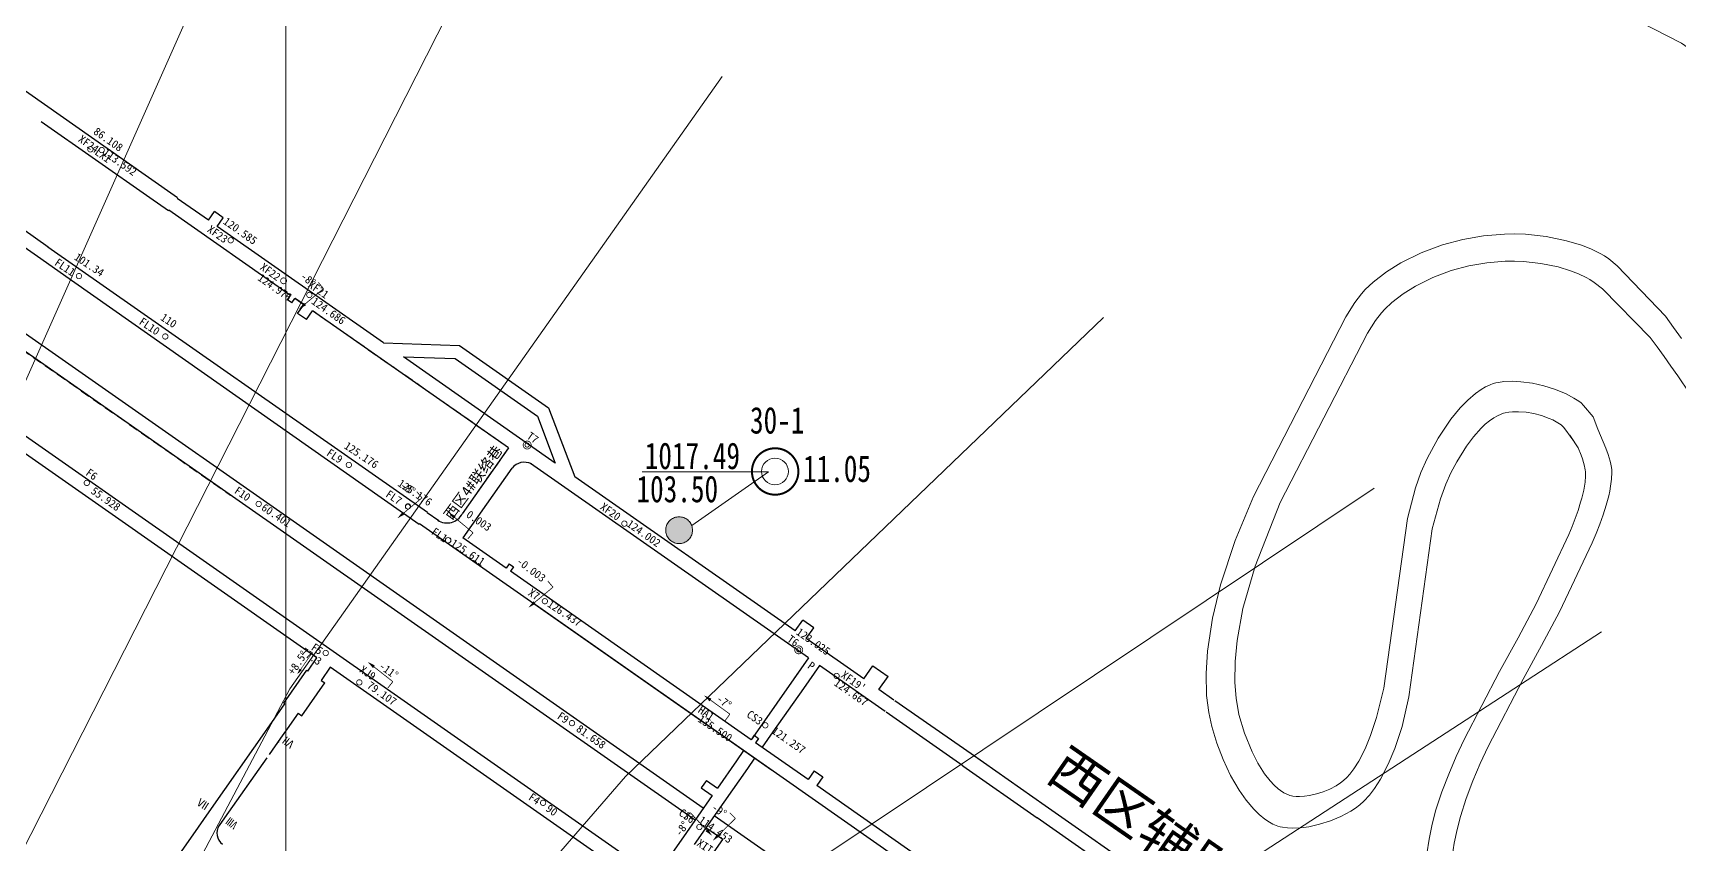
# Model space of a CAD drawing. Header units: inches. Extents: x 36473197 to 36486087, y 3899343 to 3911260.
# Drawn here: x 36481905 to 36482522, y 3905051 to 3905355 of the extents above; entities that cross this region are included whole.
import ezdxf

# ---------------------------------------------------------------- set-up
doc = ezdxf.new("R2010")
doc.units = ezdxf.units.IN
doc.header["$MEASUREMENT"] = 0
doc.linetypes.add('虚线', pattern=[0.0045, 0.00175, -0.001, 0.00175])
doc.layers.get('0').update_dxf_attribs({"lineweight": 0})
doc.layers.get('Defpoints').update_dxf_attribs({"lineweight": 0})
for name, color, linetype, lineweight in [('4煤底板等值线', 7, 'Continuous', 0), ('公路', 7, 'Continuous', 0), ('四盘区辅运巷', 7, 'Continuous', 0), ('密闭墙', 7, 'Continuous', 0), ('导线点', 7, 'Continuous', 0), ('巷道掘进尺', 7, 'Continuous', 0), ('巷道注记', 7, 'Continuous', 0), ('经纬网', 7, 'Continuous', 0), ('西区开拓设计', 7, 'Continuous', 0), ('采空区', 7, 'Continuous', 0), ('钻孔', 7, 'Continuous', 0), ('钻孔变量', 7, 'Continuous', 0), ('铁路', 7, 'Continuous', 0)]:
    doc.layers.add(name, color=color, linetype=linetype, lineweight=lineweight)
doc.layers.add('变坡点', color=1, linetype='Continuous', lineweight=0, true_color=0xff0000)
doc.layers.add('巷道1', color=7, linetype='Continuous', lineweight=0, true_color=0x2d2d2d)
doc.styles.add('仿宋', font='simfang.ttf')
doc.styles.add('宋体', font='SIMSUN.TTC')
doc.styles.add('黑体', font='simhei.ttf')
doc.linetypes.add('铁路', pattern='A,-0.01,[9,西北矿业高家堡煤矿2022年采掘接续图(2022.8.14).shx,S=1.5748e-06,R=0,X=0,Y=0.0004],-0.01,[10,西北矿业高家堡煤矿2022年采掘接续图(2022.8.14).shx,S=1.5748e-06,R=0,X=0,Y=0.0004]', length=0.02)
doc.dimstyles.get("Standard").update_dxf_attribs({"dimtxt": 30, "dimasz": 20, "dimexe": 0.18, "dimexo": 0.0625, "dimgap": 0.09, "dimtad": 1, "dimdec": 0, "dimzin": 0, "dimdsep": 46, "dimtxsty": '仿宋', "dimcen": 0.09, "dimclrd": 150, "dimclre": 150, "dimadec": 0, "dimazin": 0, "dimtfac": 1, "dimtdec": 0, "dimtofl": 0, "dimtmove": 0, "dimatfit": 3, "dimfxl": 1, "dimtolj": 1, "dimtzin": 0, "dimlwd": 0, "dimarcsym": 0})

# ---------------------------------------------------------------- blocks, each defined once
blk = doc.blocks.new('变坡点1')
at = {"true_color": 0xff0000}
for points in [[(-4.61, 8.53), (-7.29, 9.99), (-5.37, 7.61)], [(-5.37, 7.61), (-4.61, 8.53)], [(-5.09, 7.95), (1.83, 2.19), (2.02, 2.42), (-4.89, 8.18)], [(1.81, 2.4), (-0.12, 0.1), (0.12, -0.1), (2.04, 2.21)]]:
    blk.add_hatch(color=1, dxfattribs=at).paths.add_polyline_path(points, flags=17)
blk = doc.blocks.new('临时经纬仪导线点')
at = {"color": 0, "const_width": 0.3}
blk.add_lwpolyline([(1, 0), (0.97, 0.26), (0.87, 0.5), (0.71, 0.71), (0.5, 0.87), (0.26, 0.97), (0, 1), (-0.26, 0.97), (-0.5, 0.87), (-0.71, 0.71), (-0.87, 0.5), (-0.97, 0.26), (-1, 0), (-0.97, -0.26), (-0.87, -0.5), (-0.71, -0.71), (-0.5, -0.87), (-0.26, -0.97), (0, -1), (0.26, -0.97), (0.5, -0.87), (0.71, -0.71), (0.87, -0.5), (0.97, -0.26), (1, 0)], dxfattribs=at)
blk = doc.blocks.new('永久经纬仪导线点')
at = {"color": 7, "const_width": 0.3}
for points in [[(1.5, 0), (1.45, 0.39), (1.3, 0.75), (1.06, 1.06), (0.75, 1.3), (0.39, 1.45), (0, 1.5), (-0.39, 1.45), (-0.75, 1.3), (-1.06, 1.06), (-1.3, 0.75), (-1.45, 0.39), (-1.5, 0), (-1.45, -0.39), (-1.3, -0.75), (-1.06, -1.06), (-0.75, -1.3), (-0.39, -1.45), (0, -1.5), (0.39, -1.45), (0.75, -1.3), (1.06, -1.06), (1.3, -0.75), (1.45, -0.39), (1.5, 0)], [(0.8, 0), (0.77, 0.21), (0.69, 0.4), (0.57, 0.57), (0.4, 0.69), (0.21, 0.77), (0, 0.8), (-0.21, 0.77), (-0.4, 0.69), (-0.57, 0.57), (-0.69, 0.4), (-0.77, 0.21), (-0.8, 0), (-0.77, -0.21), (-0.69, -0.4), (-0.57, -0.57), (-0.4, -0.69), (-0.21, -0.77), (0, -0.8), (0.21, -0.77), (0.4, -0.69), (0.57, -0.57), (0.69, -0.4), (0.77, -0.21), (0.8, 0)]]:
    blk.add_lwpolyline(points, dxfattribs=at)
blk = doc.blocks.new('*D204')
at = {"layer": 'Defpoints', "color": 0, "transparency": 16777216}
for p in [(36476925.52, 3911082.36), (36486060.15, 3904950.04), (36485936.09, 3904772.87)]:
    blk.add_point(p, dxfattribs=at)
at = {"layer": '四盘区辅运巷', "color": 150, "lineweight": -2, "transparency": 16777216}
for p, q in [((36476925.55, 3911082.41), (36477049.68, 3911259.68)), ((36485936.12, 3904772.92), (36486060.25, 3904950.19))]:
    blk.add_line(p, q, dxfattribs=at)
at = {"layer": '四盘区辅运巷', "color": 150, "lineweight": 0, "transparency": 16777216}
blk.add_line((36477065.96, 3911248.06), (36486043.76, 3904961.51), dxfattribs=at)
at = {"layer": '四盘区辅运巷', "color": 150, "transparency": 16777216}
for points in [[(36477067.87, 3911250.79), (36477064.05, 3911245.33), (36477049.58, 3911259.53)], [(36486045.68, 3904964.24), (36486041.85, 3904958.78), (36486060.15, 3904950.04)]]:
    blk.add_solid(points, dxfattribs=at)
at = {"layer": '四盘区辅运巷', "color": 0, "transparency": 16777216, "insert": (36481563.62, 3908117.29), "char_height": 30, "attachment_point": 5, "rotation": 324.99908, "style": '仿宋'}
blk.add_mtext('\\A1;1100', dxfattribs=at)

msp = doc.modelspace()

# ---------------------------------------------------------------- hatches: boundary and pattern name
at = {"layer": '钻孔变量'}
msp.add_hatch(color=7, dxfattribs=at).paths.add_polyline_path([(36482142.4, 3905168.43), (36482142.42, 3905167.99), (36482142.48, 3905167.56), (36482142.57, 3905167.13), (36482142.71, 3905166.72), (36482142.87, 3905166.31), (36482143.08, 3905165.92), (36482143.31, 3905165.55), (36482143.58, 3905165.21), (36482143.87, 3905164.88), (36482144.2, 3905164.59), (36482144.54, 3905164.32), (36482144.91, 3905164.09), (36482145.3, 3905163.88), (36482145.7, 3905163.72), (36482146.12, 3905163.58), (36482146.55, 3905163.49), (36482146.98, 3905163.43), (36482147.42, 3905163.41), (36482147.86, 3905163.43), (36482148.29, 3905163.49), (36482148.72, 3905163.58), (36482149.14, 3905163.72), (36482149.54, 3905163.88), (36482149.93, 3905164.09), (36482150.3, 3905164.32), (36482150.65, 3905164.59), (36482150.97, 3905164.88), (36482151.26, 3905165.21), (36482151.53, 3905165.55), (36482151.77, 3905165.92), (36482151.97, 3905166.31), (36482152.14, 3905166.72), (36482152.27, 3905167.13), (36482152.36, 3905167.56), (36482152.42, 3905167.99), (36482152.44, 3905168.43), (36482152.42, 3905168.87), (36482152.36, 3905169.3), (36482152.27, 3905169.73), (36482152.14, 3905170.15), (36482151.97, 3905170.55), (36482151.77, 3905170.94), (36482151.53, 3905171.31), (36482151.26, 3905171.66), (36482150.97, 3905171.98), (36482150.65, 3905172.27), (36482150.3, 3905172.54), (36482149.93, 3905172.78), (36482149.54, 3905172.98), (36482149.14, 3905173.15), (36482148.72, 3905173.28), (36482148.29, 3905173.37), (36482147.86, 3905173.43), (36482147.42, 3905173.45), (36482146.98, 3905173.43), (36482146.55, 3905173.37), (36482146.12, 3905173.28), (36482145.7, 3905173.15), (36482145.3, 3905172.98), (36482144.91, 3905172.78), (36482144.54, 3905172.54), (36482144.2, 3905172.27), (36482143.87, 3905171.98), (36482143.58, 3905171.66), (36482143.31, 3905171.31), (36482143.08, 3905170.94), (36482142.87, 3905170.55), (36482142.71, 3905170.15), (36482142.57, 3905169.73), (36482142.48, 3905169.3), (36482142.42, 3905168.87)], flags=17)

# ---------------------------------------------------------------- linework, layer by layer
at = {"layer": '4煤底板等值线', "color": 7, "linetype": 'Continuous', "lineweight": 0, "flags": 128}
for points in [[(36481533.73, 3904498.63), (36481577.43, 3904528.33), (36481618, 3904561.79), (36481642.73, 3904586.54), (36481661.6, 3904609.36), (36481678.45, 3904633.73), (36481687.74, 3904649.94), (36481696.61, 3904669.88), (36481714.04, 3904725.66), (36481756.79, 3904896.62), (36481999.33, 3905442.73)], [(36481668.3, 3904474.78), (36481706.29, 3904550.36), (36481758.06, 3904638.19), (36481778.06, 3904681.91), (36481795.14, 3904733.1), (36481830.85, 3904876.77), (36481876.9, 3905000.42), (36482076.17, 3905392.77)], [(36482006.59, 3904031.81), (36481926.42, 3904084.31), (36481847.95, 3904149.02), (36481795.51, 3904199.75), (36481761.34, 3904238.41), (36481745.44, 3904260.35), (36481734.91, 3904278.4), (36481727.27, 3904295.12), (36481721.5, 3904312.14), (36481717.1, 3904331.26), (36481714.39, 3904352.83), (36481713.86, 3904375.1), (36481715.71, 3904398.73), (36481720.61, 3904425.39), (36481729.83, 3904456.66), (36481741.36, 3904485.62), (36481812.86, 3904628.02), (36481851.38, 3904724.15), (36481899.44, 3904893.95), (36481946.77, 3905005.28), (36482001.46, 3905108.94), (36482163.56, 3905338.58)], [(36482306.49, 3905248.26), (36482127.26, 3905076.1), (36482082.8, 3905024.63), (36482048.59, 3904975.04), (36482018.65, 3904920.44), (36481993.84, 3904861.43), (36481925.8, 3904639.35), (36481870.31, 3904509.46)], [(36481906.57, 3904426.13), (36481966.61, 3904651.88), (36482000.67, 3904749.99), (36482051.28, 3904871.24), (36482065.05, 3904895.41), (36482082.46, 3904920.57), (36482154.3, 3905005.05), (36482167.65, 3905018.46), (36482198.23, 3905043.92), (36482407.93, 3905184.16)], [(36482493.14, 3905130.31), (36482192.02, 3904934.38), (36482166.99, 3904914.54), (36482141.03, 3904889.49), (36482117.22, 3904862.29), (36482102.01, 3904841.18), (36482090.3, 3904820.32), (36482069.29, 3904771.62), (36482053.89, 3904727.1), (36482014.98, 3904571.97), (36481995.75, 3904508.82)]]:
    msp.add_lwpolyline(points, dxfattribs=at)
at = {"layer": '公路', "linetype": 'Continuous', "lineweight": 9, "flags": 128}
for points in [[(36482483.07, 3905201.43), (36482479.81, 3905205.99), (36482478.87, 3905207.09), (36482478.53, 3905207.43), (36482477.98, 3905207.9), (36482476.79, 3905208.72), (36482474.87, 3905209.77), (36482473.52, 3905210.38), (36482470.72, 3905211.4), (36482467.82, 3905212.15), (36482464.89, 3905212.65), (36482461.98, 3905212.88), (36482459.83, 3905212.84), (36482458.44, 3905212.71), (36482457.08, 3905212.47), (36482456.43, 3905212.3), (36482455.49, 3905211.97), (36482454.13, 3905211.35), (36482452.83, 3905210.6), (36482451.17, 3905209.45), (36482449.58, 3905208.15), (36482448.06, 3905206.71), (36482445.17, 3905203.49), (36482442.5, 3905199.91), (36482438.87, 3905194.04), (36482436.71, 3905189.92), (36482434.82, 3905185.74), (36482432.76, 3905180.17), (36482429.74, 3905168.99), (36482420.97, 3905105.93), (36482418.4, 3905094.78), (36482415.71, 3905086.58), (36482413.22, 3905080.63), (36482410.29, 3905075.02), (36482408.05, 3905071.54), (36482406.18, 3905069.1), (36482404.1, 3905066.83), (36482402.57, 3905065.43), (36482400.94, 3905064.21), (36482399.2, 3905063.08), (36482395.47, 3905061.07), (36482391.54, 3905059.42), (36482387.5, 3905058.12), (36482383.42, 3905057.22), (36482380.39, 3905056.82), (36482377.41, 3905056.69), (36482375.47, 3905056.77), (36482373.59, 3905057.01), (36482372.67, 3905057.2), (36482371.79, 3905057.44), (36482371.15, 3905057.66), (36482369.91, 3905058.21), (36482368.72, 3905058.86), (36482367.02, 3905059.99), (36482364.86, 3905061.75), (36482362.81, 3905063.76), (36482359.95, 3905067.16), (36482357.32, 3905070.94), (36482354.14, 3905076.47), (36482351.35, 3905082.39), (36482348.98, 3905088.57), (36482347.08, 3905094.82), (36482345.93, 3905100.06), (36482345.15, 3905106.4), (36482344.92, 3905114.72), (36482345.42, 3905123), (36482347.32, 3905135.43), (36482350.35, 3905147.89), (36482355.84, 3905164.5), (36482362.65, 3905181.01), (36482397.36, 3905248.49), (36482400.7, 3905253.81), (36482403.19, 3905257.13), (36482404.55, 3905258.69), (36482407.59, 3905261.51), (36482412.6, 3905265.31), (36482417.98, 3905268.66), (36482425.58, 3905272.47), (36482433.53, 3905275.48), (36482441.15, 3905277.5), (36482448.91, 3905278.82), (36482456.75, 3905279.47), (36482460.69, 3905279.54), (36482464.64, 3905279.42), (36482472.42, 3905278.56), (36482480.06, 3905276.99), (36482485.62, 3905275.31), (36482489.19, 3905273.92), (36482492.63, 3905272.26), (36482494.26, 3905271.3), (36482495.89, 3905270.16), (36482498.97, 3905267.62), (36482517.19, 3905248.69)], [(36482489.97, 3905210.98), (36482486.4, 3905215.21), (36482485.47, 3905216.14), (36482484.64, 3905216.82), (36482482.84, 3905218.01), (36482479.95, 3905219.54), (36482475.85, 3905221.24), (36482471.59, 3905222.57), (36482467.25, 3905223.54), (36482462.9, 3905224.12), (36482459.69, 3905224.27), (36482456.55, 3905224.14), (36482454.52, 3905223.86), (36482453.53, 3905223.66), (36482452.56, 3905223.4), (36482451.39, 3905222.96), (36482449.69, 3905222.16), (36482448.06, 3905221.21), (36482445.97, 3905219.75), (36482442.99, 3905217.22), (36482440.17, 3905214.35), (36482436.67, 3905210.09), (36482431.9, 3905203), (36482427.76, 3905195.32), (36482425.44, 3905190.06), (36482423.42, 3905184.32), (36482420.44, 3905172.78), (36482411.51, 3905109.17), (36482408.84, 3905098.12), (36482406.61, 3905091.36), (36482404.58, 3905086.42), (36482402.2, 3905081.78), (36482400.36, 3905078.92), (36482398.83, 3905076.94), (36482397.71, 3905075.71), (36482396.49, 3905074.56), (36482395.32, 3905073.64), (36482393.67, 3905072.58), (36482391.31, 3905071.35), (36482388.82, 3905070.32), (36482386.27, 3905069.51), (36482383.7, 3905068.93), (36482381.79, 3905068.67), (36482379.91, 3905068.57), (36482378.68, 3905068.6), (36482377.49, 3905068.72), (36482376.92, 3905068.82), (36482376.36, 3905068.95), (36482375.88, 3905069.11), (36482374.95, 3905069.49), (36482374.07, 3905069.96), (36482372.8, 3905070.78), (36482371.98, 3905071.4), (36482370.43, 3905072.8), (36482368.96, 3905074.38), (36482366.89, 3905077.03), (36482364.39, 3905081), (36482362.16, 3905085.34), (36482359.35, 3905092.29), (36482357.27, 3905099.3), (36482356.2, 3905105.4), (36482355.72, 3905111.34), (36482355.81, 3905119.22), (36482356.57, 3905127.11), (36482358.76, 3905139), (36482363.28, 3905154.95), (36482372.71, 3905178.85), (36482405.5, 3905242.33), (36482408.47, 3905247.06), (36482410.69, 3905250), (36482411.9, 3905251.39), (36482414.51, 3905253.81), (36482418.82, 3905257.07), (36482423.44, 3905259.95), (36482429.97, 3905263.22), (36482436.79, 3905265.82), (36482443.44, 3905267.59), (36482450.21, 3905268.75), (36482457.05, 3905269.31), (36482460.48, 3905269.36), (36482463.92, 3905269.25), (36482470.44, 3905268.49), (36482476.85, 3905267.15), (36482481.52, 3905265.74), (36482484.54, 3905264.58), (36482487.44, 3905263.21), (36482488.83, 3905262.42), (36482490.43, 3905261.34), (36482493.47, 3905258.93), (36482511.45, 3905240.74)], [(36482517.19, 3905248.69), (36482520.14, 3905244.48), (36482523.18, 3905240.32)], [(36482511.45, 3905240.74), (36482514, 3905237.15), (36482516.6, 3905233.55), (36482519.2, 3905229.95), (36482521.77, 3905226.32), (36482526.14, 3905219.84)]]:
    msp.add_lwpolyline(points, dxfattribs=at)
at = {"layer": '公路', "color": 8, "linetype": 'Continuous', "lineweight": 9, "true_color": 0x808080, "flags": 128}
for points in [[(36482437.17, 3905046.01), (36482437.98, 3905051.09), (36482439, 3905056.12), (36482440.24, 3905061.08), (36482442.41, 3905067.82), (36482444.91, 3905074.4), (36482447.67, 3905080.89), (36482450.64, 3905087.31), (36482463.79, 3905112.6), (36482470.67, 3905125.16), (36482477.42, 3905137.78), (36482489.67, 3905163.65), (36482491.11, 3905167.13), (36482492.5, 3905170.65), (36482493.77, 3905174.2), (36482494.9, 3905177.76), (36482495.4, 3905179.55), (36482495.85, 3905181.33), (36482496.24, 3905183.11), (36482496.56, 3905184.89), (36482496.8, 3905186.67), (36482496.89, 3905187.56), (36482496.96, 3905188.45), (36482497, 3905189.33), (36482497, 3905190.22), (36482497, 3905190.66), (36482496.98, 3905191.1), (36482496.9, 3905191.97), (36482496.81, 3905192.58), (36482496.7, 3905193.18), (36482496.41, 3905194.38), (36482496.07, 3905195.58), (36482495.68, 3905196.77), (36482494.8, 3905199.16), (36482493.83, 3905201.53), (36482491.78, 3905206.26), (36482489.97, 3905210.98)], [(36482427.72, 3905047), (36482428.61, 3905052.58), (36482429.74, 3905058.11), (36482431.11, 3905063.54), (36482433.33, 3905070.32), (36482435.88, 3905076.96), (36482438.68, 3905083.49), (36482441.69, 3905089.95), (36482454.96, 3905115.42), (36482461.88, 3905128.07), (36482468.67, 3905140.78), (36482480.9, 3905166.84), (36482482.11, 3905169.81), (36482483.28, 3905172.82), (36482484.36, 3905175.84), (36482485.33, 3905178.88), (36482485.76, 3905180.4), (36482486.14, 3905181.92), (36482486.48, 3905183.44), (36482486.76, 3905184.97), (36482486.98, 3905186.49), (36482487.06, 3905187.25), (36482487.12, 3905188), (36482487.15, 3905188.76), (36482487.16, 3905189.52), (36482487.15, 3905189.9), (36482487.14, 3905190.27), (36482487.07, 3905191.03), (36482486.96, 3905191.73), (36482486.8, 3905192.43), (36482486.42, 3905193.82), (36482485.97, 3905195.21), (36482485.48, 3905196.6), (36482484.46, 3905199.36), (36482481.22, 3905204.04)]]:
    msp.add_lwpolyline(points, dxfattribs=at)
at = {"layer": '密闭墙'}
msp.add_line((36482195.94, 3905120.55, -0.2), (36482195.08, 3905119.32), dxfattribs=at)
at = {"layer": '导线点', "color": 7, "const_width": 0.3}
msp.add_lwpolyline([(36482000.27, 3905261.96, -1), (36481998.05, 3905261.96, -1), (36482000.27, 3905261.96)], format="xyb", dxfattribs=at)
at = {"layer": '导线点', "color": 7}
msp.add_circle((36482060.82, 3905164.65), 1.05, dxfattribs=at)
at = {"layer": '巷道1', "color": 30, "linetype": 'Continuous', "lineweight": 30, "true_color": 0xff8000}
for p, q in [((36481938.87, 3905307.51, -0.2), (36481890.21, 3905341.58, -0.2)), ((36481949.05, 3905293.05, -0.2), (36481908.27, 3905321.61, -0.2)), ((36481959.43, 3905293.11, -0.2), (36481938.87, 3905307.51, -0.2)), ((36481910.87, 3905274.57, 0.18), (36481886.88, 3905291.71, 0.18)), ((36481955.99, 3905288.19, -0.2), (36481949.05, 3905293.05, -0.2)), ((36481970.98, 3905284.66, -0.2), (36481959.26, 3905292.86, -0.2)), ((36481906.93, 3905271.11, 0.2), (36481883.63, 3905287.32, 0.18)), ((36482001.81, 3905256.47, -0.2), (36481956.16, 3905288.44, -0.2)), ((36481970.98, 3905284.66), (36481973.27, 3905287.94)), ((36481976.55, 3905285.64), (36481973.27, 3905287.94)), ((36481974.26, 3905282.37), (36481976.55, 3905285.64)), ((36482036.57, 3905238.73, -0.2), (36481974.26, 3905282.36, -0.2)), ((36481920.97, 3905261.18, 0.18), (36481906.93, 3905271.11, 0.18)), ((36482000.64, 3905254.8), (36482001.79, 3905256.44)), ((36482002.28, 3905253.66), (36482000.64, 3905254.8)), ((36482002.28, 3905253.66), (36482003.43, 3905255.29)), ((36482006.71, 3905253), (36482003.43, 3905255.29)), ((36482006.73, 3905253.03, -0.2), (36482003.45, 3905255.33, -0.2)), ((36482004.41, 3905249.72), (36482006.71, 3905253)), ((36482007.69, 3905247.43), (36482004.41, 3905249.72)), ((36482007.69, 3905247.43), (36482009.98, 3905250.71)), ((36482083.46, 3905199.3, -0.2), (36482010.01, 3905250.74, -0.2)), ((36482036.57, 3905238.73), (36482065.08, 3905237.73)), ((36482065.08, 3905237.73), (36482098.44, 3905214.37)), ((36482044.09, 3905233.46), (36482063.43, 3905232.78)), ((36482101, 3905193.61, -0.2), (36482044.09, 3905233.46, -0.2)), ((36482063.43, 3905232.78), (36482094.31, 3905211.16)), ((36482098.44, 3905214.37), (36482108.3, 3905188.5)), ((36482094.31, 3905211.16), (36482101, 3905193.61)), ((36482195.94, 3905120.55, -0.2), (36482091.75, 3905193.5, -0.2)), ((36482190.97, 3905130.62, -0.2), (36482108.3, 3905188.5, -0.2)), ((36482070.85, 3905181.28), (36482066.15, 3905174.58)), ((36482057.3, 3905171.88), (36482053.01, 3905174.88)), ((36482075.27, 3905178.19), (36482066.4, 3905165.51)), ((36482182.01, 3905078.46), (36482050.15, 3905170.79)), ((36482082.59, 3905154.17, -0.2), (36482066.39, 3905165.51, -0.2)), ((36482174.45, 3905089.85, -0.2), (36482084.23, 3905153.03, -0.2)), ((36482186.43, 3905075.36, -0.2), (36482093.53, 3905140.41, -0.2)), ((36482190.97, 3905130.62, -0.2), (36482193.84, 3905134.72, -0.2)), ((36482197.93, 3905131.85, -0.2), (36482193.84, 3905134.72, -0.2)), ((36482195.07, 3905127.75, -0.2), (36482197.93, 3905131.85, -0.2)), ((36482216.6, 3905112.67, -0.2), (36482195.07, 3905127.75, -0.2)), ((36482195.94, 3905120.55, -0.2), (36482190.2, 3905112.36, -0.2)), ((36481999.21, 3905103.6, -0.2), (36482007.82, 3905115.89, -0.2)), ((36482007.82, 3905115.89, -0.2), (36482008.23, 3905115.6, -0.2)), ((36482016.66, 3905117.04, 0.01), (36482013.2, 3905112.11, -0.2)), ((36482224.66, 3905100.44, -0.2), (36482200.03, 3905117.68, -0.2)), ((36482216.6, 3905112.67), (36482220.04, 3905117.59)), ((36482220.04, 3905117.59), (36482225.78, 3905113.58)), ((36482222.33, 3905108.66), (36482225.78, 3905113.58)), ((36482005.99, 3905098.85, -0.2), (36482014.6, 3905111.14, -0.2)), ((36482013.2, 3905112.11, -0.2), (36482014.6, 3905111.14, -0.2)), ((36482190.2, 3905112.36, -0.2), (36482174.45, 3905089.85, -0.2)), ((36482227.94, 3905104.73, -0.2), (36482222.33, 3905108.66, -0.2)), ((36482256.83, 3905084.5, -0.2), (36482228.31, 3905104.47, -0.2)), ((36482004.6, 3905099.83, 0), (36482000.51, 3905093.98, 0)), ((36482253.73, 3905080.08, -0.2), (36482225.06, 3905100.15, -0.2)), ((36482000.51, 3905093.98, 0), (36481997.97, 3905090.36, 0)), ((36482195.74, 3905074.94, -0.2), (36482176.08, 3905088.71, -0.2)), ((36482182.59, 3905092.76), (36482178.54, 3905086.99)), ((36482248.49, 3905031.9, -0.2), (36482186.43, 3905075.36, -0.2)), ((36482290.3, 3905008.73, -0.2), (36482199.02, 3905072.65, -0.2)), ((36482584.6, 3904855, -0.2), (36482284.68, 3905065, -0.2)), ((36482379.06, 3904992.32, -0.2), (36482281.59, 3905060.58, -0.2))]:
    msp.add_line(p, q, dxfattribs=at)
at = {"layer": '巷道1', "color": 30, "linetype": '虚线', "lineweight": 30, "ltscale": 2000, "true_color": 0xff8000}
for p, q in [((36481869.27, 3905258.6), (36481979.31, 3905181.55)), ((36482083.46, 3905199.3), (36482010.01, 3905250.74)), ((36482083.46, 3905199.3), (36482070.8, 3905181.22))]:
    msp.add_line(p, q, dxfattribs=at)
at = {"layer": '巷道1', "color": 30, "lineweight": 30, "true_color": 0xff8000}
for p, q in [((36482083.46, 3905199.3), (36482070.85, 3905181.28)), ((36482084.75, 3905191.72), (36482075.23, 3905178.13)), ((36482148.84, 3905031.08), (36482163.77, 3905052.41))]:
    msp.add_line(p, q, dxfattribs=at)
at = {"layer": '巷道1', "color": 7, "linetype": 'Continuous', "lineweight": 30}
for p, q in [((36482178.49, 3905095.63), (36482174.45, 3905089.85)), ((36482284.68, 3905065, -0.2), (36482256.83, 3905084.5, -0.2)), ((36482253.73, 3905080.08, -0.2), (36482281.59, 3905060.58, -0.2)), ((36482155.71, 3905071.74), (36482159.81, 3905068.87)), ((36482157.66, 3905074.53), (36482161.76, 3905071.66))]:
    msp.add_line(p, q, dxfattribs=at)
at = {"layer": '巷道1', "color": 30, "lineweight": 30, "true_color": 0xff8000, "flags": 128}
for points in [[(36482156.47, 3905064.11), (36481778.61, 3905328.7)], [(36482153.37, 3905059.69), (36481860.88, 3905264.38)], [(36482233.35, 3905010.28), (36482160.57, 3905061.24)], [(36482149.01, 3905053.46), (36482108.17, 3904995.13)], [(36482163.77, 3905052.41), (36482157.47, 3905056.82)]]:
    msp.add_lwpolyline(points, dxfattribs=at)
at = {"layer": '巷道1', "color": 30, "linetype": 'Continuous', "lineweight": 30, "true_color": 0xff8000, "flags": 128}
for points in [[(36482053.13, 3905175.05), (36481910.84, 3905274.59)], [(36482050.03, 3905170.62), (36481920.97, 3905261.18)], [(36482011.68, 3905120.53), (36481830.56, 3905247.35)], [(36482138.44, 3905038.36), (36481839.51, 3905247.67)], [(36482053.01, 3905174.88), (36482053.13, 3905175.05)], [(36482050.15, 3905170.79), (36482050.03, 3905170.62)], [(36482083.73, 3905155.81), (36482082.59, 3905154.17)], [(36482083.73, 3905155.81), (36482085.37, 3905154.66)], [(36482085.37, 3905154.66), (36482084.23, 3905153.03)], [(36482195.94, 3905120.55), (36482178.49, 3905095.63)], [(36482135.34, 3905033.94), (36482016.66, 3905117.04)], [(36482200.03, 3905117.68), (36482194.02, 3905109.09)], [(36482194.02, 3905109.09), (36482182.59, 3905092.76)], [(36482175.59, 3905091.49), (36482174.45, 3905089.85)], [(36482175.59, 3905091.49), (36482177.23, 3905090.35)], [(36482177.23, 3905090.35), (36482176.08, 3905088.71)], [(36482171.61, 3905085.74), (36482168.94, 3905081.91)], [(36482175.71, 3905082.87), (36482173.03, 3905079.04)], [(36482198.04, 3905078.22), (36482195.74, 3905074.94)], [(36482198.04, 3905078.22), (36482201.31, 3905075.92)], [(36482201.31, 3905075.92), (36482199.02, 3905072.65)]]:
    msp.add_lwpolyline(points, dxfattribs=at)
at = {"layer": '巷道1', "color": 30, "linetype": 'Continuous', "lineweight": 30, "true_color": 0xff8000, "elevation": -0.2, "flags": 128}
for points in [[(36482008.23, 3905115.6), (36482011.68, 3905120.53)], [(36481993, 3905093.85), (36481999.62, 3905103.31)]]:
    msp.add_lwpolyline(points, dxfattribs=at)
at = {"layer": '巷道1', "color": 7, "linetype": 'Continuous', "lineweight": 30, "flags": 128}
for points in [[(36482168.94, 3905081.91), (36482161.76, 3905071.66)], [(36482173.03, 3905079.04), (36482164.17, 3905066.39)], [(36482157.66, 3905074.53), (36482155.71, 3905071.74)], [(36482159.81, 3905068.87), (36482149.01, 3905053.46)], [(36482164.17, 3905066.39), (36482153.11, 3905050.59)]]:
    msp.add_lwpolyline(points, dxfattribs=at)
at = {"layer": '巷道1', "color": 30, "lineweight": 30, "true_color": 0xff8000}
msp.add_arc((36482089.42, 3905187.9), 6, 64.1428, 140.69875, dxfattribs=at)
at = {"layer": '巷道1', "color": 30, "linetype": 'Continuous', "lineweight": 30, "true_color": 0xff8000}
msp.add_arc((36482060.4, 3905177.69), 6.54, 237.96923, 331.66091, dxfattribs=at)
at = {"layer": '巷道掘进尺', "color": 3, "true_color": 0x00ff00, "const_width": 0.3}
for points in [[(36481997.4, 3905089.03, -1), (36481997.06, 3905089.03, -1), (36481997.4, 3905089.03)], [(36481976.12, 3905058.95, -1), (36481975.78, 3905058.95, -1), (36481976.12, 3905058.95)]]:
    msp.add_lwpolyline(points, format="xyb", dxfattribs=at)
at = {"layer": '经纬网', "color": 7, "linetype": 'Continuous', "lineweight": 9}
msp.add_line((36482000, 3907272.68), (36482000, 3900619.41), dxfattribs=at)
at = {"layer": '西区开拓设计', "color": 30, "linetype": 'Continuous', "lineweight": 30, "true_color": 0xff8000}
for p, q in [((36481997.97, 3905090.36, 0), (36481993.71, 3905084.28, 0)), ((36481992.83, 3905083.02, 0), (36481977.07, 3905060.53, 0))]:
    msp.add_line(p, q, dxfattribs=at)
at = {"layer": '西区开拓设计', "color": 30, "linetype": '虚线', "lineweight": 30, "ltscale": 2000, "true_color": 0xff8000}
msp.add_line((36481977.07, 3905060.53, 0), (36481975.06, 3905057.65, 0), dxfattribs=at)
at = {"layer": '西区开拓设计', "color": 30, "linetype": '虚线', "lineweight": 30, "ltscale": 2000, "true_color": 0xff8000, "elevation": -0.2, "flags": 128}
msp.add_lwpolyline([(36481999.62, 3905103.31), (36481999.21, 3905103.6)], dxfattribs=at)
at = {"layer": '西区开拓设计', "color": 11, "linetype": 'Continuous', "lineweight": 30, "true_color": 0xff8040, "elevation": -0.2, "flags": 128}
msp.add_lwpolyline([(36482004.6, 3905099.83), (36482005.99, 3905098.85)], dxfattribs=at)
at = {"layer": '西区开拓设计', "color": 30, "linetype": 'Continuous', "lineweight": 30, "true_color": 0xff8000, "elevation": -0.2, "flags": 128}
for points in [[(36481972.11, 3905064.01), (36481993, 3905093.85)], [(36481964.36, 3905052.93), (36481972.11, 3905064.01)], [(36481919.88, 3904989.38), (36481964.36, 3905052.93)]]:
    msp.add_lwpolyline(points, dxfattribs=at)
at = {"layer": '西区开拓设计', "color": 30, "linetype": 'Continuous', "lineweight": 30, "true_color": 0xff8000}
msp.add_arc((36481979.15, 3905054.78, 0), 5, 144.9898, 234.9898, dxfattribs=at)
at = {"layer": '采空区', "color": 7}
msp.add_circle((36482045.76, 3905177.27), 0.914, dxfattribs=at)
at = {"layer": '钻孔'}
msp.add_line((36482180.96, 3905190.37), (36482152.14, 3905170.15), dxfattribs=at)
at = {"layer": '钻孔', "color": 7, "const_width": 0.75}
msp.add_lwpolyline([(36482192.12, 3905190.45, -1), (36482174.71, 3905190.45, -1), (36482192.12, 3905190.45)], format="xyb", dxfattribs=at)
at = {"layer": '钻孔', "color": 7, "linetype": 'Continuous', "flags": 128}
msp.add_lwpolyline([(36482133.54, 3905190.37), (36482180.96, 3905190.37)], dxfattribs=at)
at = {"layer": '钻孔', "color": 7, "linetype": 'Continuous', "lineweight": 0}
msp.add_circle((36482183.35, 3905190.45), 5.02, dxfattribs=at)
at = {"layer": '钻孔变量', "color": 7}
msp.add_lwpolyline([(36482142.4, 3905168.43), (36482142.42, 3905167.99), (36482142.48, 3905167.56), (36482142.57, 3905167.13), (36482142.71, 3905166.72), (36482142.87, 3905166.31), (36482143.08, 3905165.92), (36482143.31, 3905165.55), (36482143.58, 3905165.21), (36482143.87, 3905164.88), (36482144.2, 3905164.59), (36482144.54, 3905164.32), (36482144.91, 3905164.09), (36482145.3, 3905163.88), (36482145.7, 3905163.72), (36482146.12, 3905163.58), (36482146.55, 3905163.49), (36482146.98, 3905163.43), (36482147.42, 3905163.41), (36482147.86, 3905163.43), (36482148.29, 3905163.49), (36482148.72, 3905163.58), (36482149.14, 3905163.72), (36482149.54, 3905163.88), (36482149.93, 3905164.09), (36482150.3, 3905164.32), (36482150.65, 3905164.59), (36482150.97, 3905164.88), (36482151.26, 3905165.21), (36482151.53, 3905165.55), (36482151.77, 3905165.92), (36482151.97, 3905166.31), (36482152.14, 3905166.72), (36482152.27, 3905167.13), (36482152.36, 3905167.56), (36482152.42, 3905167.99), (36482152.44, 3905168.43), (36482152.42, 3905168.87), (36482152.36, 3905169.3), (36482152.27, 3905169.73), (36482152.14, 3905170.15), (36482151.97, 3905170.55), (36482151.77, 3905170.94), (36482151.53, 3905171.31), (36482151.26, 3905171.66), (36482150.97, 3905171.98), (36482150.65, 3905172.27), (36482150.3, 3905172.54), (36482149.93, 3905172.78), (36482149.54, 3905172.98), (36482149.14, 3905173.15), (36482148.72, 3905173.28), (36482148.29, 3905173.37), (36482147.86, 3905173.43), (36482147.42, 3905173.45), (36482146.98, 3905173.43), (36482146.55, 3905173.37), (36482146.12, 3905173.28), (36482145.7, 3905173.15), (36482145.3, 3905172.98), (36482144.91, 3905172.78), (36482144.54, 3905172.54), (36482144.2, 3905172.27), (36482143.87, 3905171.98), (36482143.58, 3905171.66), (36482143.31, 3905171.31), (36482143.08, 3905170.94), (36482142.87, 3905170.55), (36482142.71, 3905170.15), (36482142.57, 3905169.73), (36482142.48, 3905169.3), (36482142.42, 3905168.87), (36482142.4, 3905168.43), (36482142.4, 3905168.43)], dxfattribs=at)
at = {"layer": '铁路', "linetype": '铁路', "lineweight": 5, "ltscale": 5000, "flags": 128}
msp.add_lwpolyline([(36481582.37, 3905743.25), (36482469.86, 3905378.52), (36482523.18, 3905351.05), (36482700.18, 3905226.43)], dxfattribs=at)

# ---------------------------------------------------------------- block references
at = {"layer": '变坡点', "yscale": -0.9999999999702072}
for p, rotation in [((36482012.2, 3905261.33), 0.03487754060853376), ((36482049.1, 3905182.87), 0.03487754060853376), ((36482098.2, 3905149.35), 0.03487754060853376), ((36482149.4, 3905060.45), 93.43644465985884), ((36482166.41, 3905062.45), 4.692184901949074)]:
    msp.add_blockref('变坡点1', p, dxfattribs=dict(at, rotation=rotation))
at = {"layer": '变坡点'}
msp.add_blockref('变坡点1', (36482068.24, 3905165.17), dxfattribs=at)
at = {"layer": '变坡点', "xscale": 0.8, "yscale": 0.8, "rotation": 95.06070529769383}
msp.add_blockref('变坡点1', (36482011.66, 3905120.8), dxfattribs=at)
at = {"layer": '变坡点'}
for p, rotation in [((36482038.26, 3905109.26), 1.662177873286356), ((36482164.68, 3905097.01), 3.783751101823515)]:
    msp.add_blockref('变坡点1', p, dxfattribs=dict(at, rotation=rotation))
at = {"layer": '导线点', "color": 7, "rotation": 9.686697337865286e-10}
for p in [(36481926.75, 3905311.27), (36481931, 3905311.01), (36481979.34, 3905277.17), (36481922.46, 3905263.75), (36482008.82, 3905256.67), (36481954.82, 3905241.08), (36482023.62, 3905192.91), (36481925.4, 3905186.16), (36481989.83, 3905178.28), (36482045.79, 3905177.39), (36482126.9, 3905170.89), (36482060.82, 3905164.65), (36482097.09, 3905141.79), (36482014.96, 3905122.36), (36482206.44, 3905113.76), (36482027.55, 3905111.33), (36482107.26, 3905096.06), (36482179.73, 3905095.24), (36482096.44, 3905066.17), (36482155.03, 3905057.1)]:
    msp.add_blockref('临时经纬仪导线点', p, dxfattribs=at)
at = {"layer": '导线点'}
for p in [(36482090.46, 3905200.37, -0.2), (36482192.24, 3905123.55, -0.2)]:
    msp.add_blockref('永久经纬仪导线点', p, dxfattribs=at)

# ---------------------------------------------------------------- texts
at = {"layer": '变坡点', "style": '宋体'}
for s, rotation, p in [('-8°', 322.59694, (36482005.24, 3905263.04, -0.2)), ('-8°', 325.75773, (36482042.65, 3905184.49, -0.2)), ('0.003', 325.75773, (36482067.33, 3905173.6, -0.2)), ('-0.003', 322.89307, (36482086.22, 3905156.15, -0.2)), ('+8.5°', 56.20243, (36482002.97, 3905113.87, -0.2)), ('-11°', 324.45716, (36482034.6, 3905116.81, -0.2)), ('-7°', 322.94997, (36482161.17, 3905104.55, -0.2)), ('-9°', 324.45716, (36482159.3, 3905063.74, -0.2)), ('-8°', 53.20142, (36482147.94, 3905053.37, -0.2))]:
    msp.add_text(s, height=3, rotation=rotation, dxfattribs=at).set_placement(p)
at = {"layer": '导线点', "style": '黑体'}
for s, rotation, p in [('XF24', 324.82609, (36481921.9, 3905314.45)), ('86.108', 324.82609, (36481927.6, 3905317.31)), ('LX1', 324.82609, (36481928.11, 3905309.59)), ('113.592', 324.82609, (36481931.11, 3905309.4)), ('120.585', 324.82609, (36481976.23, 3905283.59)), ('XF23', 324.82609, (36481970.24, 3905280.61)), ('FL11', 326.24819, (36481913.02, 3905268.1)), ('101.34', 326.24819, (36481920.4, 3905270.16)), ('XF22', 324.82609, (36481990.04, 3905266.45)), ('124.976', 324.82609, (36481989.19, 3905262.43)), ('XF21', 324.82609, (36482008.08, 3905259.82)), ('124.686', 324.82609, (36482009.35, 3905253.61)), ('110', 326.24819, (36481952.77, 3905247.5)), ('FL10', 326.24819, (36481944.7, 3905245.92)), ('T7', 324.82609, (36482090.04, 3905203.08, -0.2)), ('FL9', 326.24819, (36482014.97, 3905196.71)), ('125.176', 326.24819, (36482021.57, 3905199.33)), ('F6', 324.82609, (36481924.72, 3905189.32)), ('125.176', 326.24819, (36482041.66, 3905185.26)), ('55.928', 324.82609, (36481926.66, 3905182.47)), ('F10', 326.24819, (36481980.43, 3905182.51)), ('FL7', 326.24819, (36482037.14, 3905181.19)), ('60.401', 326.24819, (36481990.54, 3905176.19)), ('XF20', 324.82609, (36482117.52, 3905176.55)), ('FL1', 326.24819, (36482054.26, 3905167.11)), ('124.002', 324.82609, (36482127.49, 3905170.15)), ('125.611', 326.24819, (36482061.49, 3905162.87)), ('X7', 326.24819, (36482090.53, 3905144.25)), ('126.437', 326.24819, (36482097.77, 3905140.01)), ('123.025', 324.82609, (36482191.02, 3905129.57, -0.2)), ('F5', 326.24819, (36482009.2, 3905123.76)), ('T6', 324.82609, (36482187.62, 3905126.88, -0.2)), ('77.3', 326.24819, (36482005.41, 3905122.12)), ('P', 324.82609, (36482195.29, 3905116.91, -0.2)), ('XJ9', 326.24819, (36482027.33, 3905115.39)), ("XF19'", 324.82609, (36482207.78, 3905113.46, -0.2)), ('79.107', 324.82609, (36482030.16, 3905109.53)), ('124.667', 324.82609, (36482205.19, 3905110.48, -0.2)), ('F9', 326.24819, (36482101.45, 3905097.99)), ('HA1', 326.24819, (36482154.23, 3905100.26, -0.2)), ('CS3', 324.82609, (36482172.43, 3905098.66, -0.2)), ('81.658', 324.82609, (36482108.57, 3905093.28)), ('135.500', 326.24819, (36482154.18, 3905096.83)), ('121.257', 324.82609, (36482181.78, 3905092.55, -0.2)), ('F4', 326.24819, (36482090.68, 3905067.58)), ('90', 324.82609, (36482097.19, 3905063.35)), ('CS6', 324.82609, (36482146.99, 3905061.78, -0.2)), ('114.453', 324.82609, (36482154.41, 3905059.01, -0.2)), ('XII', 326.24819, (36482153.75, 3905050.32, -0.2))]:
    msp.add_text(s, height=3, rotation=rotation, dxfattribs=at).set_placement(p)
at = {"layer": '巷道掘进尺', "style": '宋体'}
for s, rotation, p in [('Ⅶ', 143.12952, (36482003.45, 3905088.81, -0.2)), ('Ⅶ', 327.52207, (36481966.38, 3905065.46, -0.2)), ('Ⅷ', 143.12952, (36481982.22, 3905058.55, -0.2))]:
    msp.add_text(s, height=3, rotation=rotation, dxfattribs=at).set_placement(p)
at = {"layer": '巷道注记', "style": '仿宋'}
for s, height, rotation, p in [('西区4#联络巷', 4, 53.84111, (36482062.1, 3905171.93)), ('西区辅助运输大巷', 15, 325.19898, (36482284.44, 3905075.71, -0.2))]:
    msp.add_text(s, height=height, rotation=rotation, dxfattribs=at).set_placement(p)
at = {"layer": '钻孔', "color": 7, "style": '宋体', "width": 0.75}
for s, p in [('30-1', (36482173.98, 3905204.67)), ('11.05', (36482193.82, 3905186.51)), ('103.50', (36482131.42, 3905178.9))]:
    msp.add_text(s, height=10, dxfattribs=at).set_placement(p)
at = {"layer": '钻孔', "color": 1, "true_color": 0xff0000, "style": '宋体', "width": 0.75}
msp.add_text('1017.49', height=10, dxfattribs=at).set_placement((36482134.53, 3905191.34))

# ---------------------------------------------------------------- dimensions: what is measured, and where the dimension line sits
at = {"layer": '四盘区辅运巷'}
dim = msp.add_aligned_dim(p1=(36476925.52, 3911082.36), p2=(36485936.09, 3904772.87), distance=216.29, text='1100', dimstyle='Standard', dxfattribs=at)
dim.commit()
dim.dimension.update_dxf_attribs({"geometry": '*D204', "text_midpoint": (36481563.62, 3908117.29)})

doc.saveas('drawing.dxf')
